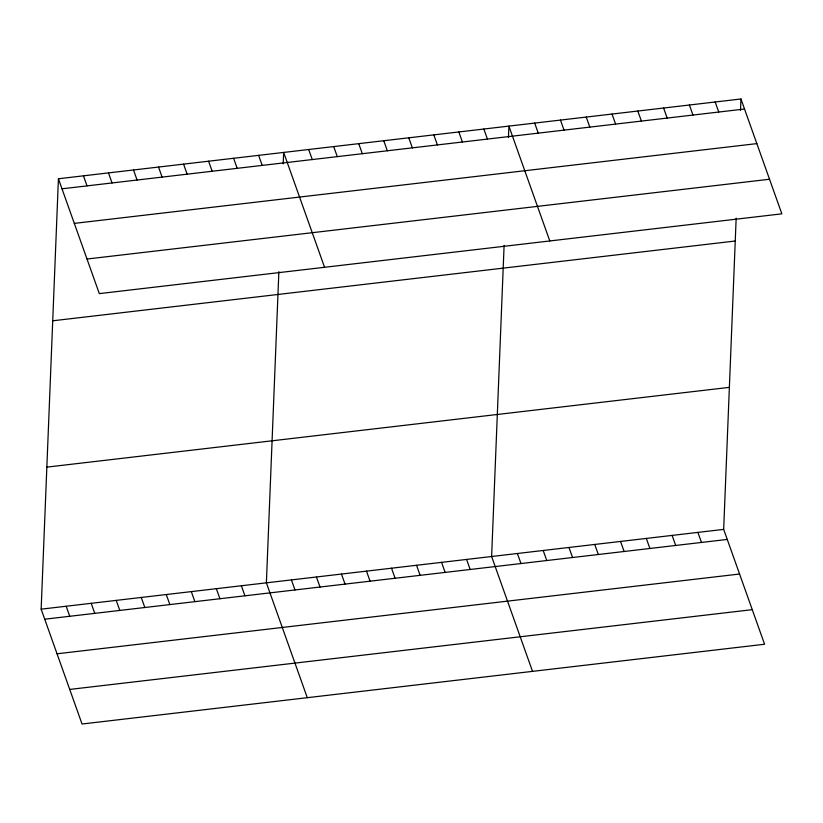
<?xml version="1.0" encoding="UTF-8"?>
<svg xmlns="http://www.w3.org/2000/svg" width="823" height="823" viewBox="0 0 823 823"><rect width="100%" height="100%" fill="white"/><g stroke="black" fill="none" stroke-linecap="round" stroke-linejoin="round"><path stroke-width="1.23" d="M736.163 218.188L723.674 529.384L764.577 644.244L82.043 724.014L41.15 609.164L58.423 178.756L740.957 98.986L781.85 213.836L99.316 293.616L58.423 178.756M278.874 271.641L266.385 582.838L307.277 697.688M283.205 163.849L283.657 152.43L324.56 267.29M504.108 245.316L491.619 556.513L532.522 671.362M508.439 137.523L508.892 126.104L549.795 240.964M740.494 110.395L740.957 98.986M62.003 188.806L744.527 109.027M74.317 223.393L756.841 143.613M87.001 259.029L769.536 179.249M52.723 320.795L735.248 241.016M46.849 467.125L729.384 387.355M41.15 609.164L723.674 529.384M44.73 619.205L727.254 539.435M57.044 653.791L739.568 574.022M69.729 689.427L752.263 609.658M715.166 102.001L718.746 112.041M689.386 105.015L692.966 115.055M663.595 108.029L667.175 118.07M637.815 111.043L641.395 121.084M612.034 114.058L615.604 124.098M586.243 117.072L589.824 127.112M560.463 120.086L564.043 130.127M697.894 532.399L701.474 542.45M534.672 123.09L538.252 133.141M672.113 535.413L675.683 545.464M646.322 538.427L649.903 548.478M483.862 129.036L487.442 139.077M620.542 541.441L624.122 551.492M458.843 131.958L462.413 142.009M594.762 544.456L598.331 554.507M433.814 134.879L437.394 144.93M568.971 547.47L572.551 557.51M408.784 137.811L412.364 147.852M543.19 550.484L546.77 560.525M383.765 140.733L387.335 150.784M517.4 553.498L520.98 563.539M358.735 143.655L362.315 153.706M333.706 146.587L337.286 156.627M466.59 559.434L470.17 569.485M308.687 149.508L312.256 159.559M441.57 562.356L445.14 572.407M416.541 565.288L420.121 575.328M258.628 155.362L262.208 165.402M391.511 568.209L395.091 578.26M233.609 158.283L237.178 168.334M366.492 571.131L370.062 581.182M208.579 161.205L212.159 171.256M341.463 574.063L345.043 584.104M183.55 164.137L187.13 174.178M316.433 576.985L320.013 587.036M158.53 167.059L162.1 177.11M291.414 579.906L294.984 589.957M133.501 169.98L137.081 180.031M108.471 172.912L112.051 182.953M241.355 585.76L244.935 595.811M83.452 175.834L87.022 185.885M216.336 588.682L219.906 598.733M191.306 591.614L194.886 601.654M166.277 594.535L169.857 604.586M141.258 597.457L144.827 607.508M116.228 600.389L119.808 610.429M91.199 603.31L94.779 613.361M66.179 606.232L69.749 616.283"/></g></svg>
